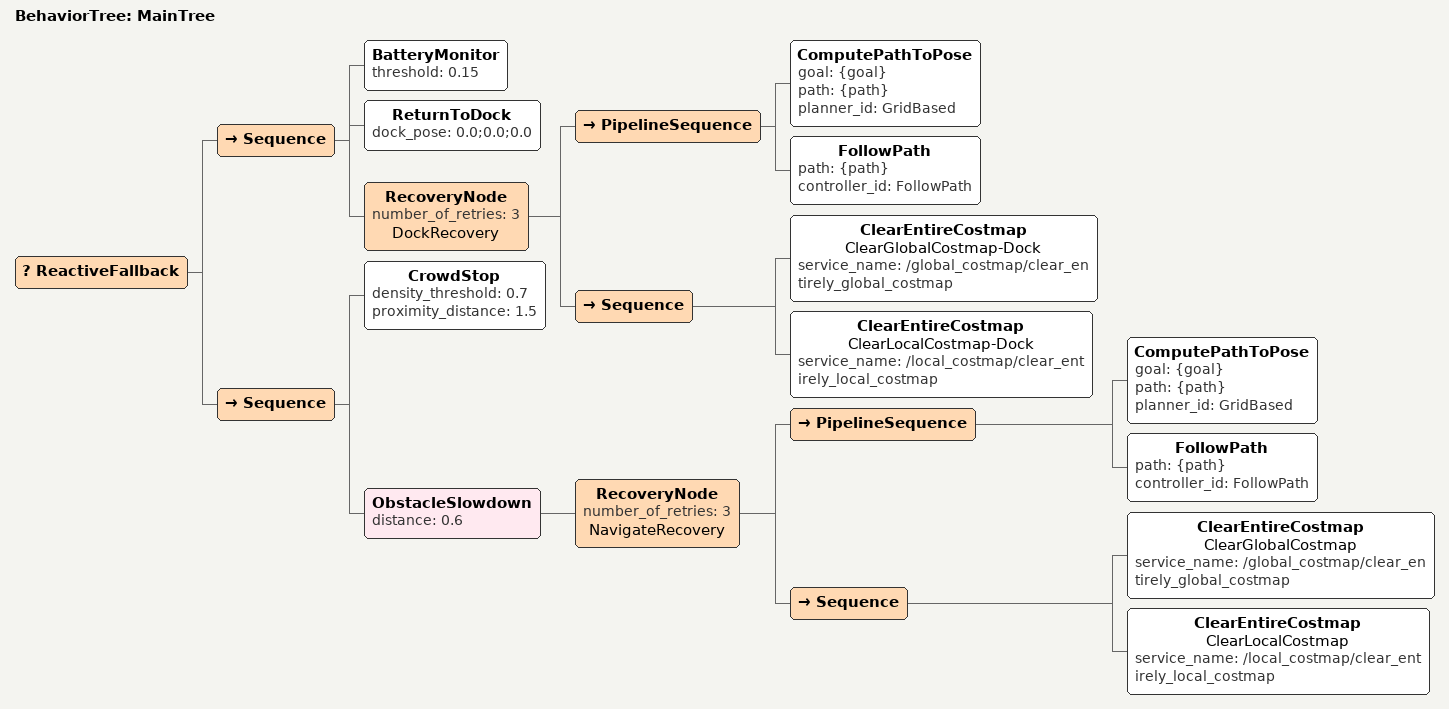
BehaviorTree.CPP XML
<root main_tree_to_execute="MainTree" BTCPP_format="3">
  <BehaviorTree ID="MainTree">

    <ReactiveFallback>

      <!-- Priority 1: Battery below 15% — override navigation and return to dock -->
      <Sequence>
        <!-- BatteryMonitor returns SUCCESS when battery < threshold, activating this branch -->
        <BatteryMonitor threshold="0.15"/>
        <!-- ReturnToDock parses "x;y;theta" and writes the dock pose to the blackboard as {goal} -->
        <ReturnToDock dock_pose="0.0;0.0;0.0"/>
        <RecoveryNode number_of_retries="3" name="DockRecovery">
          <PipelineSequence>
            <ComputePathToPose goal="{goal}" path="{path}" planner_id="GridBased"/>
            <FollowPath path="{path}" controller_id="FollowPath"/>
          </PipelineSequence>
          <Sequence>
            <ClearEntireCostmap name="ClearGlobalCostmap-Dock"
              service_name="/global_costmap/clear_entirely_global_costmap"/>
            <ClearEntireCostmap name="ClearLocalCostmap-Dock"
              service_name="/local_costmap/clear_entirely_local_costmap"/>
          </Sequence>
        </RecoveryNode>
      </Sequence>

      <!-- Priority 2: Normal navigation with crowd and obstacle safety checks -->
      <Sequence>
        <!-- CrowdStop gates navigation: returns FAILURE (halts Sequence) if >70%
             of lidar beams detect objects within 1.5m, SUCCESS otherwise -->
        <CrowdStop density_threshold="0.7" proximity_distance="1.5"/>

        <!-- ObstacleSlowdown is a decorator: it publishes a speed limit before
             ticking its child. Speed scales linearly from 100% at 0.6m to a
             minimum of 20% at very close range -->
        <ObstacleSlowdown distance="0.6">
          <RecoveryNode number_of_retries="3" name="NavigateRecovery">
            <PipelineSequence>
              <ComputePathToPose goal="{goal}" path="{path}" planner_id="GridBased"/>
              <FollowPath path="{path}" controller_id="FollowPath"/>
            </PipelineSequence>
            <Sequence>
              <ClearEntireCostmap name="ClearGlobalCostmap"
                service_name="/global_costmap/clear_entirely_global_costmap"/>
              <ClearEntireCostmap name="ClearLocalCostmap"
                service_name="/local_costmap/clear_entirely_local_costmap"/>
            </Sequence>
          </RecoveryNode>
        </ObstacleSlowdown>
      </Sequence>

    </ReactiveFallback>

  </BehaviorTree>

  <!-- Added For Groot ... Modify if any problems occur-->
</root>
